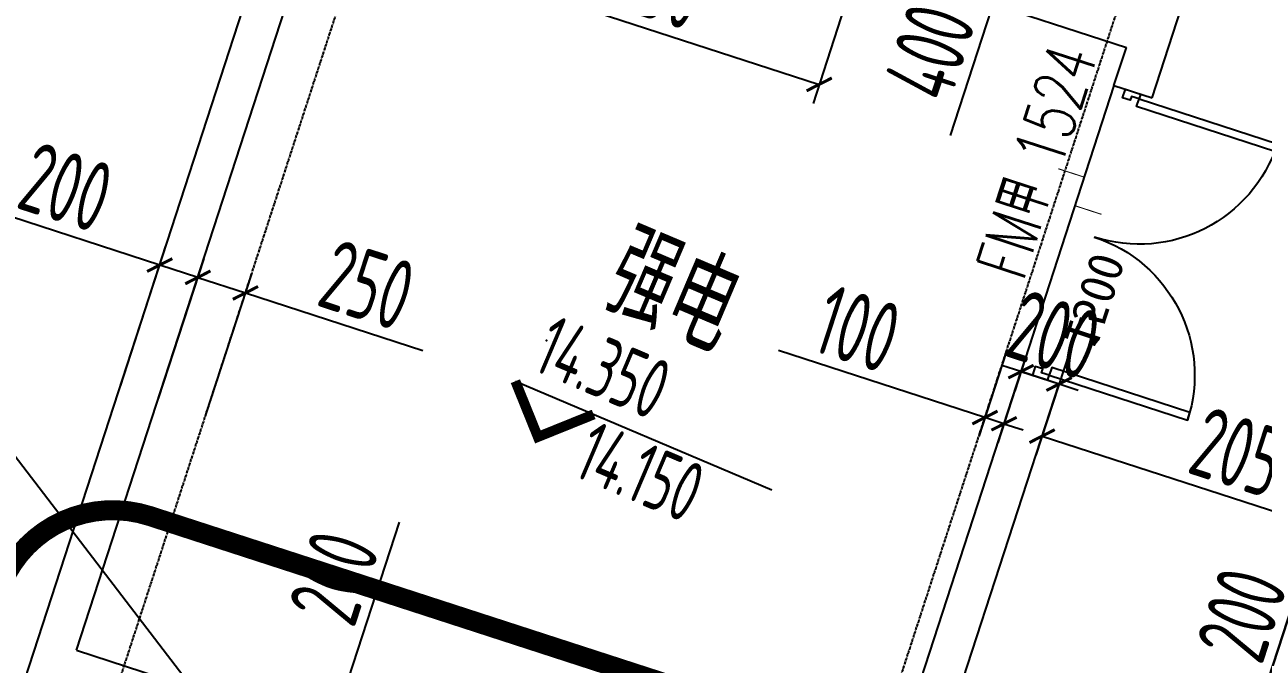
# Model space of a CAD drawing. Extents: x -3523 to 12007717, y -6694179 to 21431.
# Drawn here: x 11940766 to 11946944, y -6388192 to -6385001 of the extents above; entities that cross this region are included whole.
import ezdxf
from ezdxf.enums import TextEntityAlignment as Align

# ---------------------------------------------------------------- set-up
doc = ezdxf.new("R2010")
doc.units = 0
doc.header["$LTSCALE"] = 10
doc.header["$MEASUREMENT"] = 0
for name, pattern in [('A3-RG-axis-100$0$CENTER', [2, 1.25, -0.25, 0.25, -0.25]), ('A3-SYMB-4F-100$0$$AUDIT_BAD_LTYPE2', [0]), ('DASHED2', [0.375, 0.25, -0.125])]:
    doc.linetypes.add(name, pattern=pattern)
for name, color, linetype in [('A-CLOD', 200, 'Continuous'), ('A3-RB-4F-100$0$A-DIMS-100', 1, 'Continuous'), ('A3-RG-axis-100$0$A-GRID', 1, 'A3-RG-axis-100$0$CENTER'), ('A3-RI-4F$0$A-DOOR', 32, 'Continuous'), ('A3-RI-4F$0$A-WALL', 7, 'Continuous'), ('A3-SYMB-4F-100$0$$AUDIT_BAD_LAYER1', 7, 'Continuous'), ('A3-SYMB-4F-100$0$A-SYMB', 4, 'Continuous'), ('A3-SYMB-4F-100$0$A-SYMB-AREA', 4, 'Continuous'), ('A3-SYMB-4F-100$0$A-SYMB-DOOR', 3, 'Continuous'), ('A3-SYMB-4F-100$0$A-SYMB-DOOR1', 3, 'Continuous'), ('A3-SYMB-4F-100$0$A-SYMB-DOOR2', 3, 'Continuous'), ('A3-SYMB-4F-100$0$A-SYMB-DOOR3', 3, 'Continuous'), ('A3-SYMB-4F-100$0$A-SYMB-NAME', 4, 'Continuous'), ('A3-SYMB-4F-100$0$A-SYMB-NAME-E', 4, 'Continuous')]:
    doc.layers.add(name, color=color, linetype=linetype)
doc.styles.add('A3-RB-4F-100$0$XD2008', font='xd-hzs.shx', dxfattribs={"width": 0.7, "bigfont": 'xd-hztxt.shx'})
doc.styles.add('A3-RI-4F$0$Standard', font='')
doc.styles.add('A3-SYMB-4F-100$0$ECADI', font='hzs.shx', dxfattribs={"width": 0.7, "bigfont": 'hztxt.shx'})
doc.styles.add('A3-SYMB-4F-100$0$ECADI-TXT', font='simplex.shx', dxfattribs={"bigfont": 'hztxt.shx'})
doc.styles.add('A3-SYMB-4F-100$0$XD2008', font='hzs.shx', dxfattribs={"width": 0.7, "bigfont": 'hztxt.shx'})
doc.styles.get('A3-RI-4F$0$Standard').set_extended_font_data('SimSun')
doc.dimstyles.new('A3-RB-4F-100$0$XD100$0', dxfattribs={"dimscale": 100, "dimtxt": 3.5, "dimasz": 1, "dimexe": 1, "dimexo": 2, "dimgap": 0.5, "dimtad": 1, "dimdec": 0, "dimdsep": 46, "dimtxsty": 'A3-RB-4F-100$0$XD2008', "dimblk1": 'A3-RB-4F-100$0$_ARCHTICK', "dimblk2": 'A3-RB-4F-100$0$_ARCHTICK', "dimsah": 1, "dimcen": 2.5, "dimclrt": 4, "dimaunit": 1, "dimadec": 0, "dimazin": 0, "dimtfac": 1, "dimtdec": 0, "dimtix": 1, "dimtmove": 0, "dimatfit": 3, "dimfxl": 0, "dimtolj": 1, "dimtzin": 0, "dimarcsym": 0})

# ---------------------------------------------------------------- blocks, each defined once
blk = doc.blocks.new('A3-RI-4F$0$J-双扇门-1500')
for points in [[(25, 80), (25, 805), (65, 805), (65, 80)], [(1475, 80), (1475, 805), (1435, 805), (1435, 80)], [(0, 80), (25, 80), (25, 40), (45, 40), (45, 0), (0, 0)], [(1500, 80), (1475, 80), (1475, 40), (1455, 40), (1455, 0), (1500, 0)]]:
    blk.add_lwpolyline(points, close=True)
for centre, start, end in [((25, 80), 0, 90), ((1475, 80), 90, 180)]:
    blk.add_arc(centre, 725, start, end)
at = {"layer": 'Defpoints', "style": 'A3-RI-4F$0$Standard'}
blk.add_text('1500', height=175, rotation=360, dxfattribs=at).set_placement((210.4, 93.8))
blk = doc.blocks.new('A3-RI-4F')
at = {"layer": 'A3-RI-4F$0$A-DOOR'}
blk.add_line((11946199.3, -6385303.8), (11945735.7, -6386730.4), dxfattribs=at)
at = {"layer": 'A3-RI-4F$0$A-DOOR', "const_width": 5}
blk.add_lwpolyline([(11945921.3, -6385719.2), (11946050.7, -6385761.2), (11946004.3, -6385903.8), (11946137.2, -6385947)], dxfattribs=at)
at = {"layer": 'A3-RI-4F$0$A-WALL'}
for p, q in [((11938031.9, -6396687.1), (11942620.8, -6382563.9)), ((11946389.5, -6385365.6), (11946914.8, -6383748.8)), ((11941024.9, -6388122.8), (11942409.3, -6383862.1)), ((11942409.3, -6383862.1), (11946261.1, -6385113.6)), ((11946199.3, -6385303.8), (11946261.1, -6385113.6)), ((11946199.3, -6385303.8), (11946389.5, -6385365.6)), ((11944876.7, -6389374.3), (11945735.7, -6386730.4)), ((11945735.7, -6386730.4), (11945926, -6386792.2)), ((11944705.3, -6390548.9), (11945926, -6386792.2)), ((11941024.9, -6388122.8), (11944876.7, -6389374.3))]:
    blk.add_line(p, q, dxfattribs=at)
at = {"layer": 'A3-RI-4F$0$A-DOOR', "xscale": -1, "rotation": 251.9999999982849}
blk.add_blockref('A3-RI-4F$0$J-双扇门-1500', (11945792.8, -6386748.9), dxfattribs=at)
blk = doc.blocks.new('A3-RG-axis-100')
at = {"layer": 'A3-RG-axis-100$0$A-GRID'}
for p, q in [((11938459.9, -6396826.1), (11945194.3, -6376099.8)), ((11941978.8, -6397969.5), (11948713.2, -6377243.2))]:
    blk.add_line(p, q, dxfattribs=at)
blk = doc.blocks.new('A3-SYMB-4F-100$0$ECADI-TAG-ROOM')
at = {"layer": 'A3-SYMB-4F-100$0$A-SYMB-AREA', "style": 'A3-SYMB-4F-100$0$ECADI', "width": 0.7}
blk.add_attdef('340M2', text='', height=2.5, dxfattribs=at).set_placement((7.167, -1.75), align=Align.MIDDLE_LEFT)
at = {"layer": 'A3-SYMB-4F-100$0$A-SYMB-NAME', "style": 'A3-SYMB-4F-100$0$ECADI', "width": 0.7}
blk.add_attdef('CHINESENAME', (-5.125, 0.088), '', height=4.5, dxfattribs=at)
at = {"layer": 'A3-SYMB-4F-100$0$A-SYMB-NAME-E', "style": 'A3-SYMB-4F-100$0$ECADI', "width": 0.7}
for tag, p in [('ENGLISHHIGH', (-5.125, 8.04)), ('ENGLISHLOW', (-5.125, 4.84))]:
    blk.add_attdef(tag, p, '', height=2.5, dxfattribs=at)
blk = doc.blocks.new('A3-SYMB-4F-100$0$ECADI-TAG-DOOR')
at = {"layer": 'A3-SYMB-4F-100$0$A-SYMB-DOOR', "style": 'A3-SYMB-4F-100$0$ECADI-TXT', "width": 0.7}
for tag, p in [('门窗主编号1', (-6.414, 7.257)), ('门窗主编号2', (2.085, 7.257))]:
    blk.add_attdef(tag, p, '', height=2.5, dxfattribs=at)
at = {"layer": 'A3-SYMB-4F-100$0$A-SYMB-DOOR', "style": 'A3-SYMB-4F-100$0$ECADI-TXT', "width": 0.7, "flags": 1}
for tag, p in [('洞口尺寸(宽X高)', (-6.416, 1.62)), ('备注', (-6.394, -1.213))]:
    blk.add_attdef(tag, p, '', height=2.5, dxfattribs=at)
at = {"layer": 'A3-SYMB-4F-100$0$A-SYMB-DOOR1', "style": 'A3-SYMB-4F-100$0$ECADI-TXT', "width": 0.7}
blk.add_attdef('门窗辅编号1', (-6.414, 4.413), '', height=2.5, dxfattribs=at)
at = {"layer": 'A3-SYMB-4F-100$0$A-SYMB-DOOR2', "style": 'A3-SYMB-4F-100$0$ECADI-TXT', "width": 0.7}
blk.add_attdef('门窗辅编号2', (-2.861, 4.413), '', height=2.5, dxfattribs=at)
at = {"layer": 'A3-SYMB-4F-100$0$A-SYMB-DOOR3', "style": 'A3-SYMB-4F-100$0$ECADI-TXT', "width": 0.7}
blk.add_attdef('门窗辅编号3', (2.323, 4.413), '', height=2.5, dxfattribs=at)
blk = doc.blocks.new('A3-SYMB-4F-100$0$ECADI-TAG-HGHT（国标）')
at = {"color": 1, "const_width": 0.5}
blk.add_lwpolyline([(-2.121, 2.121), (0, 0), (2.121, 2.121)], dxfattribs=at)
at = {"color": 1}
blk.add_point((-1.481, 4.6), dxfattribs=at)
at = {"layer": 'A3-SYMB-4F-100$0$$AUDIT_BAD_LAYER1', "color": 1, "linetype": 'A3-SYMB-4F-100$0$$AUDIT_BAD_LTYPE2'}
blk.add_line((-2.121, 2.121), (11.768, 2.121), dxfattribs=at)
at = {"style": 'A3-SYMB-4F-100$0$XD2008', "width": 0.7}
blk.add_attdef('FL', text='', height=3, dxfattribs=at).set_placement((-2.689, 2.967), align=Align.RIGHT)
for tag, p in [('F.F.L.', (2.284, 2.967)), ('T.O.S.', (2.284, -1.104))]:
    blk.add_attdef(tag, p, '', height=3, dxfattribs=at)
blk = doc.blocks.new('A3-SYMB-4F-100')
at = {"layer": 'A3-SYMB-4F-100$0$A-SYMB'}
blk.add_lwpolyline([(11941929.3, -6388737.4), (11939973, -6386184.6), (11938127, -6385401)], dxfattribs=at)
ref = blk.add_blockref('A3-SYMB-4F-100$0$ECADI-TAG-ROOM', (11944094.5, -6386619.1), dxfattribs=dict(at, xscale=99.99999999989046, yscale=100.0000000001164, rotation=337))
ref.add_attrib('CHINESENAME', '强电 ', (11943626.1, -6386410.8), dxfattribs={"height": 450, "rotation": 337, "style": 'A3-SYMB-4F-100$0$ECADI', "width": 0.7})
ref = blk.add_blockref('A3-SYMB-4F-100$0$ECADI-TAG-HGHT（国标）', (11943325.9, -6387057.9), dxfattribs=dict(at, xscale=100, yscale=100, rotation=337))
ref.add_attrib('F.F.L.', '14.350', (11943291.1, -6386720.8), dxfattribs={"layer": '0', "height": 300, "rotation": 337, "style": 'A3-SYMB-4F-100$0$XD2008', "width": 0.7})
ref.add_attrib('T.O.S.', '14.150', (11943492.9, -6387248.8), dxfattribs={"layer": '0', "height": 300, "rotation": 337, "style": 'A3-SYMB-4F-100$0$XD2008', "width": 0.7})
at = {"layer": 'A3-SYMB-4F-100$0$A-SYMB-DOOR'}
ref = blk.add_blockref('A3-SYMB-4F-100$0$ECADI-TAG-DOOR', (11946661.7, -6385825.8), dxfattribs=dict(at, xscale=99.99999999997296, yscale=100, zscale=100, rotation=71.99999999999999))
ref.add_attrib('门窗主编号1', 'FM甲', dxfattribs={"height": 250, "rotation": 72, "style": 'A3-SYMB-4F-100$0$ECADI-TXT', "width": 0.7}).set_placement((11945897.9, -6385819.4), align=Align.RIGHT)
ref.add_attrib('门窗主编号2', '1524', (11945932.4, -6385726.7, 333.3), dxfattribs={"height": 250, "rotation": 72, "style": 'A3-SYMB-4F-100$0$ECADI-TXT', "width": 0.7})
blk = doc.blocks.new('A3-RB-4F-100$0$_ARCHTICK')
at = {"color": 0, "linetype": 'ByBlock', "const_width": 0.15}
blk.add_lwpolyline([(-0.5, -0.5), (0.5, 0.5)], dxfattribs=at)
blk = doc.blocks.new('*D2579')
at = {"layer": 'A3-RB-4F-100$0$A-DIMS-100', "color": 0, "lineweight": -2}
for p, q in [((11941439.4, -6386199.9), (11940554.9, -6385912.6)), ((11941243.1, -6386804.2), (11941470.3, -6386104.8)), ((11941433.3, -6386866), (11941660.5, -6386166.6)), ((11941629.6, -6386261.7), (11941439.4, -6386199.9))]:
    blk.add_line(p, q, dxfattribs=at)
at = {"layer": 'Defpoints', "color": 0}
for p in [(11941629.6, -6386261.7), (11941181.2, -6386994.4), (11941371.5, -6387056.2)]:
    blk.add_point(p, dxfattribs=at)
at = {"layer": 'A3-RB-4F-100$0$A-DIMS-100', "color": 0, "lineweight": -2, "xscale": 100, "yscale": 100, "zscale": 100}
for p, rotation in [((11941439.4, -6386199.9), 161.9999999997568), ((11941629.6, -6386261.7), 341.9999999997568)]:
    blk.add_blockref('A3-RB-4F-100$0$_ARCHTICK', p, dxfattribs=dict(at, rotation=rotation))
at = {"layer": 'A3-RB-4F-100$0$A-DIMS-100', "color": 4, "insert": (11940971.6, -6385811.4), "char_height": 350, "attachment_point": 5, "rotation": 342, "style": 'A3-RB-4F-100$0$XD2008'}
blk.add_mtext('\\A1;200', dxfattribs=at)
blk = doc.blocks.new('*D2580')
at = {"layer": 'A3-RB-4F-100$0$A-DIMS-100', "color": 0, "lineweight": -2}
for p, q in [((11941433.3, -6386866), (11941660.5, -6386166.6)), ((11941671, -6386943.2), (11941898.3, -6386243.9)), ((11941629.6, -6386261.7), (11941867.4, -6386339)), ((11941867.4, -6386339), (11942751.8, -6386626.4))]:
    blk.add_line(p, q, dxfattribs=at)
at = {"layer": 'Defpoints', "color": 0}
for p in [(11941867.4, -6386339), (11941371.5, -6387056.2), (11941609.2, -6387133.5)]:
    blk.add_point(p, dxfattribs=at)
at = {"layer": 'A3-RB-4F-100$0$A-DIMS-100', "color": 0, "lineweight": -2, "xscale": 100, "yscale": 100, "zscale": 100}
for p, rotation in [((11941629.6, -6386261.7), 161.9999999995155), ((11941867.4, -6386339), 341.9999999995155)]:
    blk.add_blockref('A3-RB-4F-100$0$_ARCHTICK', p, dxfattribs=dict(at, rotation=rotation))
at = {"layer": 'A3-RB-4F-100$0$A-DIMS-100', "color": 4, "insert": (11942474.2, -6386299.6), "char_height": 350, "attachment_point": 5, "rotation": 342, "style": 'A3-RB-4F-100$0$XD2008'}
blk.add_mtext('\\A1;250', dxfattribs=at)
blk = doc.blocks.new('*D2584')
at = {"layer": 'A3-RB-4F-100$0$A-DIMS-100', "color": 0, "lineweight": -2}
for p, q in [((11945555.6, -6386961.1), (11944525.3, -6386626.3)), ((11945663.4, -6386629.4), (11945524.7, -6387056.2)), ((11945758.5, -6386660.3), (11945619.8, -6387087.1)), ((11945650.7, -6386992), (11945555.6, -6386961.1)), ((11945650.7, -6386992), (11945745.9, -6387022.9))]:
    blk.add_line(p, q, dxfattribs=at)
at = {"layer": 'Defpoints', "color": 0}
for p in [(11945725.2, -6386439.2), (11945820.3, -6386470.1), (11945650.7, -6386992)]:
    blk.add_point(p, dxfattribs=at)
at = {"layer": 'A3-RB-4F-100$0$A-DIMS-100', "color": 0, "lineweight": -2, "xscale": 100, "yscale": 100, "zscale": 100}
for p, rotation in [((11945555.6, -6386961.1), 341.9999999996273), ((11945650.7, -6386992), 161.9999999996273)]:
    blk.add_blockref('A3-RB-4F-100$0$_ARCHTICK', p, dxfattribs=dict(at, rotation=rotation))
at = {"layer": 'A3-RB-4F-100$0$A-DIMS-100', "color": 4, "insert": (11944919.8, -6386517.9), "char_height": 350, "attachment_point": 5, "rotation": 342, "style": 'A3-RB-4F-100$0$XD2008'}
blk.add_mtext('\\A1;100', dxfattribs=at)
blk = doc.blocks.new('*D2585')
at = {"layer": 'A3-RB-4F-100$0$A-DIMS-100', "color": 0, "lineweight": -2}
for p, q in [((11945843.1, -6386400.1), (11945704.4, -6386827)), ((11946033.3, -6386461.9), (11945894.6, -6386888.8)), ((11945735.3, -6386731.9), (11945640.2, -6386701)), ((11945735.3, -6386731.9), (11945925.5, -6386793.7)), ((11945925.5, -6386793.7), (11946020.6, -6386824.6))]:
    blk.add_line(p, q, dxfattribs=at)
at = {"layer": 'Defpoints', "color": 0}
for p in [(11945904.9, -6386209.9), (11946095.1, -6386271.7), (11945925.5, -6386793.7)]:
    blk.add_point(p, dxfattribs=at)
at = {"layer": 'A3-RB-4F-100$0$A-DIMS-100', "color": 0, "lineweight": -2, "xscale": 100, "yscale": 100, "zscale": 100}
for p, rotation in [((11945735.3, -6386731.9), 341.9999999996273), ((11945925.5, -6386793.7), 161.9999999996273)]:
    blk.add_blockref('A3-RB-4F-100$0$_ARCHTICK', p, dxfattribs=dict(at, rotation=rotation))
at = {"layer": 'A3-RB-4F-100$0$A-DIMS-100', "color": 4, "insert": (11945899.9, -6386548.8), "char_height": 350, "attachment_point": 5, "rotation": 342, "style": 'A3-RB-4F-100$0$XD2008'}
blk.add_mtext('\\A1;200', dxfattribs=at)
blk = doc.blocks.new('*D2586')
at = {"layer": 'A3-RB-4F-100$0$A-DIMS-100', "color": 0, "lineweight": -2}
for p, q in [((11945948.7, -6386722.1), (11945810, -6387148.9)), ((11945840.9, -6387053.8), (11947790.6, -6387687.3)), ((11947898.4, -6387355.6), (11947759.7, -6387782.4))]:
    blk.add_line(p, q, dxfattribs=at)
at = {"layer": 'Defpoints', "color": 0}
for p in [(11946010.5, -6386531.9), (11947960.2, -6387165.4), (11947790.6, -6387687.3)]:
    blk.add_point(p, dxfattribs=at)
at = {"layer": 'A3-RB-4F-100$0$A-DIMS-100', "color": 0, "lineweight": -2, "xscale": 100, "yscale": 100, "zscale": 100}
for p, rotation in [((11945840.9, -6387053.8), 161.9999999996421), ((11947790.6, -6387687.3), 341.9999999996422)]:
    blk.add_blockref('A3-RB-4F-100$0$_ARCHTICK', p, dxfattribs=dict(at, rotation=rotation))
at = {"layer": 'A3-RB-4F-100$0$A-DIMS-100', "color": 4, "insert": (11946885.3, -6387156.6), "char_height": 350, "attachment_point": 5, "rotation": 342, "style": 'A3-RB-4F-100$0$XD2008'}
blk.add_mtext('\\A1;2050', dxfattribs=at)
blk = doc.blocks.new('*D2588')
at = {"layer": 'A3-RB-4F-100$0$A-DIMS-100', "color": 0, "lineweight": -2}
for p, q in [((11947670, -6387411.4), (11947192.1, -6387256.2)), ((11947287.2, -6387287.1), (11947225.4, -6387477.3)), ((11947225.4, -6387477.3), (11946938, -6388361.8)), ((11947608.2, -6387601.6), (11947130.3, -6387446.4))]:
    blk.add_line(p, q, dxfattribs=at)
at = {"layer": 'Defpoints', "color": 0}
for p in [(11947287.2, -6387287.1), (11947860.2, -6387473.2), (11947798.4, -6387663.4)]:
    blk.add_point(p, dxfattribs=at)
at = {"layer": 'A3-RB-4F-100$0$A-DIMS-100', "color": 0, "lineweight": -2, "xscale": 100, "yscale": 100, "zscale": 100}
for p, rotation in [((11947287.2, -6387287.1), 72.00000000045176), ((11947225.4, -6387477.3), 252.0000000004517)]:
    blk.add_blockref('A3-RB-4F-100$0$_ARCHTICK', p, dxfattribs=dict(at, rotation=rotation))
at = {"layer": 'A3-RB-4F-100$0$A-DIMS-100', "color": 4, "insert": (11946836.8, -6387945.1), "char_height": 350, "attachment_point": 5, "rotation": 72, "style": 'A3-RB-4F-100$0$XD2008'}
blk.add_mtext('\\A1;200', dxfattribs=at)
blk = doc.blocks.new('*D2629')
at = {"layer": 'A3-RB-4F-100$0$A-DIMS-100', "color": 0, "lineweight": -2}
for p, q in [((11946607.4, -6389379.4), (11947225.4, -6387477.3)), ((11947608.2, -6387601.6), (11947130.3, -6387446.4)), ((11946990.1, -6389503.8), (11946512.2, -6389348.5))]:
    blk.add_line(p, q, dxfattribs=at)
at = {"layer": 'Defpoints', "color": 0}
for p in [(11947225.4, -6387477.3), (11947798.4, -6387663.4), (11947180.3, -6389565.6)]:
    blk.add_point(p, dxfattribs=at)
at = {"layer": 'A3-RB-4F-100$0$A-DIMS-100', "color": 0, "lineweight": -2, "xscale": 100, "yscale": 100, "zscale": 100}
for p, rotation in [((11947225.4, -6387477.3), 72.00001421252459), ((11946607.4, -6389379.4), 252.0000142125246)]:
    blk.add_blockref('A3-RB-4F-100$0$_ARCHTICK', p, dxfattribs=dict(at, rotation=rotation))
at = {"layer": 'A3-RB-4F-100$0$A-DIMS-100', "color": 4, "insert": (11946585.6, -6388718.2), "char_height": 350, "attachment_point": 5, "rotation": 72.00001, "style": 'A3-RB-4F-100$0$XD2008'}
blk.add_mtext('\\A1;2000', dxfattribs=at)
blk = doc.blocks.new('*D2643')
at = {"layer": 'A3-RB-4F-100$0$A-DIMS-100', "color": 0, "lineweight": -2}
for p, q in [((11942324.2, -6388439.9), (11942635.3, -6387482.5)), ((11941973.6, -6388325.9), (11942419.3, -6388470.8)), ((11942262.4, -6388630.1), (11942324.2, -6388439.9)), ((11941911.8, -6388516.1), (11942357.5, -6388661))]:
    blk.add_line(p, q, dxfattribs=at)
at = {"layer": 'Defpoints', "color": 0}
for p in [(11941783.4, -6388264.1), (11941721.6, -6388454.3), (11942262.4, -6388630.1)]:
    blk.add_point(p, dxfattribs=at)
at = {"layer": 'A3-RB-4F-100$0$A-DIMS-100', "color": 0, "lineweight": -2, "xscale": 100, "yscale": 100, "zscale": 100}
for p, rotation in [((11942324.2, -6388439.9), 71.99810502977085), ((11942262.4, -6388630.1), 251.9981050297708)]:
    blk.add_blockref('A3-RB-4F-100$0$_ARCHTICK', p, dxfattribs=dict(at, rotation=rotation))
at = {"layer": 'A3-RB-4F-100$0$A-DIMS-100', "color": 4, "insert": (11942308.5, -6387760.1), "char_height": 350, "attachment_point": 5, "rotation": 71.99811, "style": 'A3-RB-4F-100$0$XD2008'}
blk.add_mtext('\\A1;200', dxfattribs=at)
blk = doc.blocks.new('*D2528')
at = {"layer": 'A3-RB-4F-100$0$A-DIMS-100', "color": 0, "lineweight": -2}
for p, q in [((11945305.2, -6384172.1), (11945875.3, -6384357.4)), ((11945780.2, -6384326.5), (11945656.6, -6384706.9)), ((11945181.6, -6384552.6), (11945751.7, -6384737.8)), ((11945656.6, -6384706.9), (11945381.7, -6385552.8))]:
    blk.add_line(p, q, dxfattribs=at)
at = {"layer": 'Defpoints', "color": 0}
for p in [(11945115, -6384110.3), (11945780.2, -6384326.5), (11944991.4, -6384490.8)]:
    blk.add_point(p, dxfattribs=at)
at = {"layer": 'A3-RB-4F-100$0$A-DIMS-100', "color": 0, "lineweight": -2, "xscale": 100, "yscale": 100, "zscale": 100}
for p, rotation in [((11945780.2, -6384326.5), 72.00000000028605), ((11945656.6, -6384706.9), 252.000000000286)]:
    blk.add_blockref('A3-RB-4F-100$0$_ARCHTICK', p, dxfattribs=dict(at, rotation=rotation))
at = {"layer": 'A3-RB-4F-100$0$A-DIMS-100', "color": 4, "insert": (11945280.5, -6385136.2), "char_height": 350, "attachment_point": 5, "rotation": 72, "style": 'A3-RB-4F-100$0$XD2008'}
blk.add_mtext('\\A1;400', dxfattribs=at)
blk = doc.blocks.new('*D2530')
at = {"layer": 'A3-RB-4F-100$0$A-DIMS-100', "color": 0, "lineweight": -2}
for p, q in [((11943075, -6384078.4), (11942843.5, -6384790.9)), ((11942874.4, -6384695.8), (11944729, -6385298.4)), ((11944929.6, -6384681), (11944698.1, -6385393.5))]:
    blk.add_line(p, q, dxfattribs=at)
at = {"layer": 'Defpoints', "color": 0}
for p in [(11943136.8, -6383888.2), (11944991.4, -6384490.8), (11944729, -6385298.4)]:
    blk.add_point(p, dxfattribs=at)
at = {"layer": 'A3-RB-4F-100$0$A-DIMS-100', "color": 0, "lineweight": -2, "xscale": 100, "yscale": 100, "zscale": 100}
for p, rotation in [((11942874.4, -6384695.8), 161.9999999973984), ((11944729, -6385298.4), 341.9999999973983)]:
    blk.add_blockref('A3-RB-4F-100$0$_ARCHTICK', p, dxfattribs=dict(at, rotation=rotation))
at = {"layer": 'A3-RB-4F-100$0$A-DIMS-100', "color": 4, "insert": (11943871.2, -6384783.1), "char_height": 350, "attachment_point": 5, "rotation": 342, "style": 'A3-RB-4F-100$0$XD2008'}
blk.add_mtext('\\A1;1950', dxfattribs=at)
blk = doc.blocks.new('A3-RB-4F-100')
at = {"layer": 'A3-RB-4F-100$0$A-DIMS-100'}
for p1, p2, distance, override, picture, middle in [((11943136.8, -6383888.2), (11944991.4, -6384490.8), -849.2, {"dimadec": 3}, '*D2530', (11943871.2, -6384783.1)), ((11945904.9, -6386209.9), (11946095.1, -6386271.7), -548.8, {"dimasz": 1, "dimadec": 3}, '*D2585', (11945899.9, -6386548.8)), ((11946010.5, -6386531.9), (11947960.2, -6387165.4), -548.8, {"dimasz": 1, "dimadec": 3}, '*D2586', (11946885.3, -6387156.6))]:
    dim = blk.add_aligned_dim(p1=p1, p2=p2, distance=distance, dimstyle='A3-RB-4F-100$0$XD100$0', override=override, dxfattribs=at)
    dim.commit()
    dim.dimension.update_dxf_attribs({"geometry": picture, "text_midpoint": middle})
for base, p1, p2, angle, override, picture, middle, dimtype in [((11945780.2, -6384326.5), (11944991.4, -6384490.8), (11945115, -6384110.3), 72, {"dimadec": 3}, '*D2528', (11945494.5, -6385205.7), 129), ((11941629.6, -6386261.7), (11941181.2, -6386994.4), (11941371.5, -6387056.2), 342, {"dimasz": 1, "dimadec": 3}, '*D2579', (11940902, -6386025.3), 129), ((11941867.4, -6386339), (11941371.5, -6387056.2), (11941609.2, -6387133.5), 342, {"dimasz": 1, "dimadec": 3}, '*D2580', (11942404.7, -6386513.6), 129), ((11945650.7, -6386992), (11945725.2, -6386439.2), (11945820.3, -6386470.1), 342, {"dimasz": 1, "dimadec": 3}, '*D2584', (11944850.3, -6386731.9), 129), ((11947287.2, -6387287.1), (11947798.4, -6387663.4), (11947860.2, -6387473.2), 72, {"dimasz": 1, "dimadec": 3}, '*D2588', (11947050.8, -6388014.6), 129), ((11942262.4, -6388630.1), (11941783.4, -6388264.1), (11941721.6, -6388454.3), 71.9981, {"dimasz": 1, "dimadec": 3}, '*D2643', (11942522.5, -6387829.6), 128), ((11947225.4, -6387477.3), (11947180.3, -6389565.6), (11947798.4, -6387663.4), 72.00001, {"dimasz": 1, "dimadec": 3}, '*D2629', (11946799.6, -6388787.7), 129)]:
    dim = blk.add_linear_dim(base=base, p1=p1, p2=p2, angle=angle, dimstyle='A3-RB-4F-100$0$XD100$0', override=override, dxfattribs=at)
    dim.commit()
    dim.dimension.update_dxf_attribs({"geometry": picture, "text_midpoint": middle, "dimtype": dimtype})

msp = doc.modelspace()

# ---------------------------------------------------------------- linework, layer by layer
at = {"layer": 'A-CLOD', "linetype": 'DASHED2', "const_width": 100}
msp.add_lwpolyline([(11941390.6, -6387452.9), (11945318.2, -6388729.1, -0.414214), (11945703.5, -6389485.2), (11942727.4, -6398644.4, -0.414214), (11941971.4, -6399029.7), (11938043.7, -6397753.5, -0.414214), (11937658.5, -6396997.4), (11940634.5, -6387838.2, -0.414214)], format="xyb", close=True, dxfattribs=at)

# ---------------------------------------------------------------- block references
for name in ['A3-RB-4F-100', 'A3-RI-4F', 'A3-RG-axis-100', 'A3-SYMB-4F-100']:
    msp.add_blockref(name, (0, 0))

doc.saveas('drawing.dxf')
